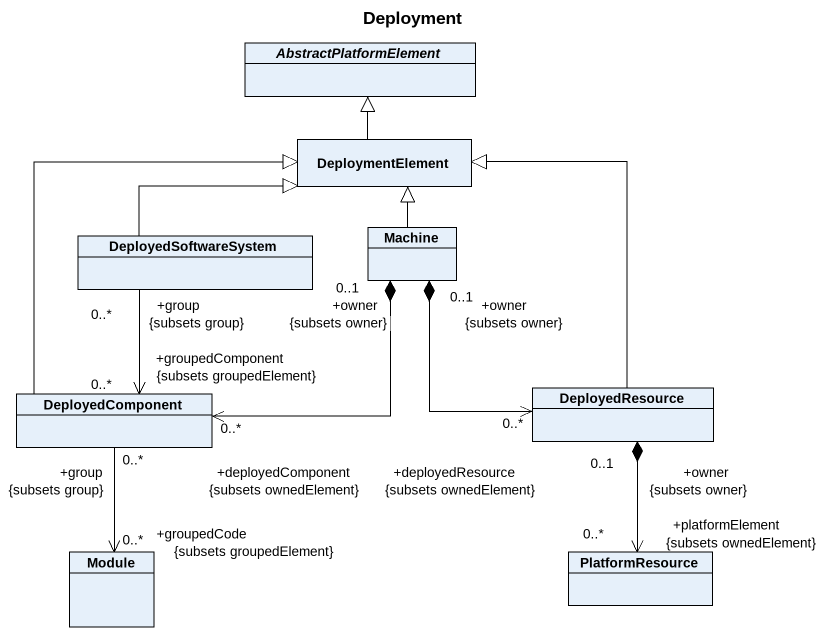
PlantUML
@startuml
title Deployment
hide circle
hide empty members
abstract class AbstractPlatformElement
class DeploymentElement
class DeployedSoftwareSystem
class Machine
class DeployedComponent
class DeployedResource
class Module
class PlatformResource
DeploymentElement -up-|> AbstractPlatformElement
DeployedSoftwareSystem -right-|> DeploymentElement
DeployedSoftwareSystem "+group\n0..*\n{subsets group}" --> "+groupedComponent\n0..*\n{subsets groupedElement}" DeployedComponent
Machine -up-|> DeploymentElement
Machine "+owner\n0..1\n{subsets owner}" *-left-> "+deployedComponent\n0..*\n{subsets ownedElement}" DeployedComponent
Machine "+owner\n0..1\n{subsets owner}" *--> "+deployedResource\n0..*\n{subsets ownedElement}" DeployedResource
DeployedComponent -up-|> DeploymentElement
DeployedComponent "+group\n0..*\n{subsets group}" --> "+groupedCode\n0..*\n{subsets groupedElement}" Module
DeployedResource -up-|> DeploymentElement
DeployedResource "+owner\n0..1\n{subsets owner}" *--> "+platformElement\n0..*\n{subsets ownedElement}" PlatformResource
@enduml
